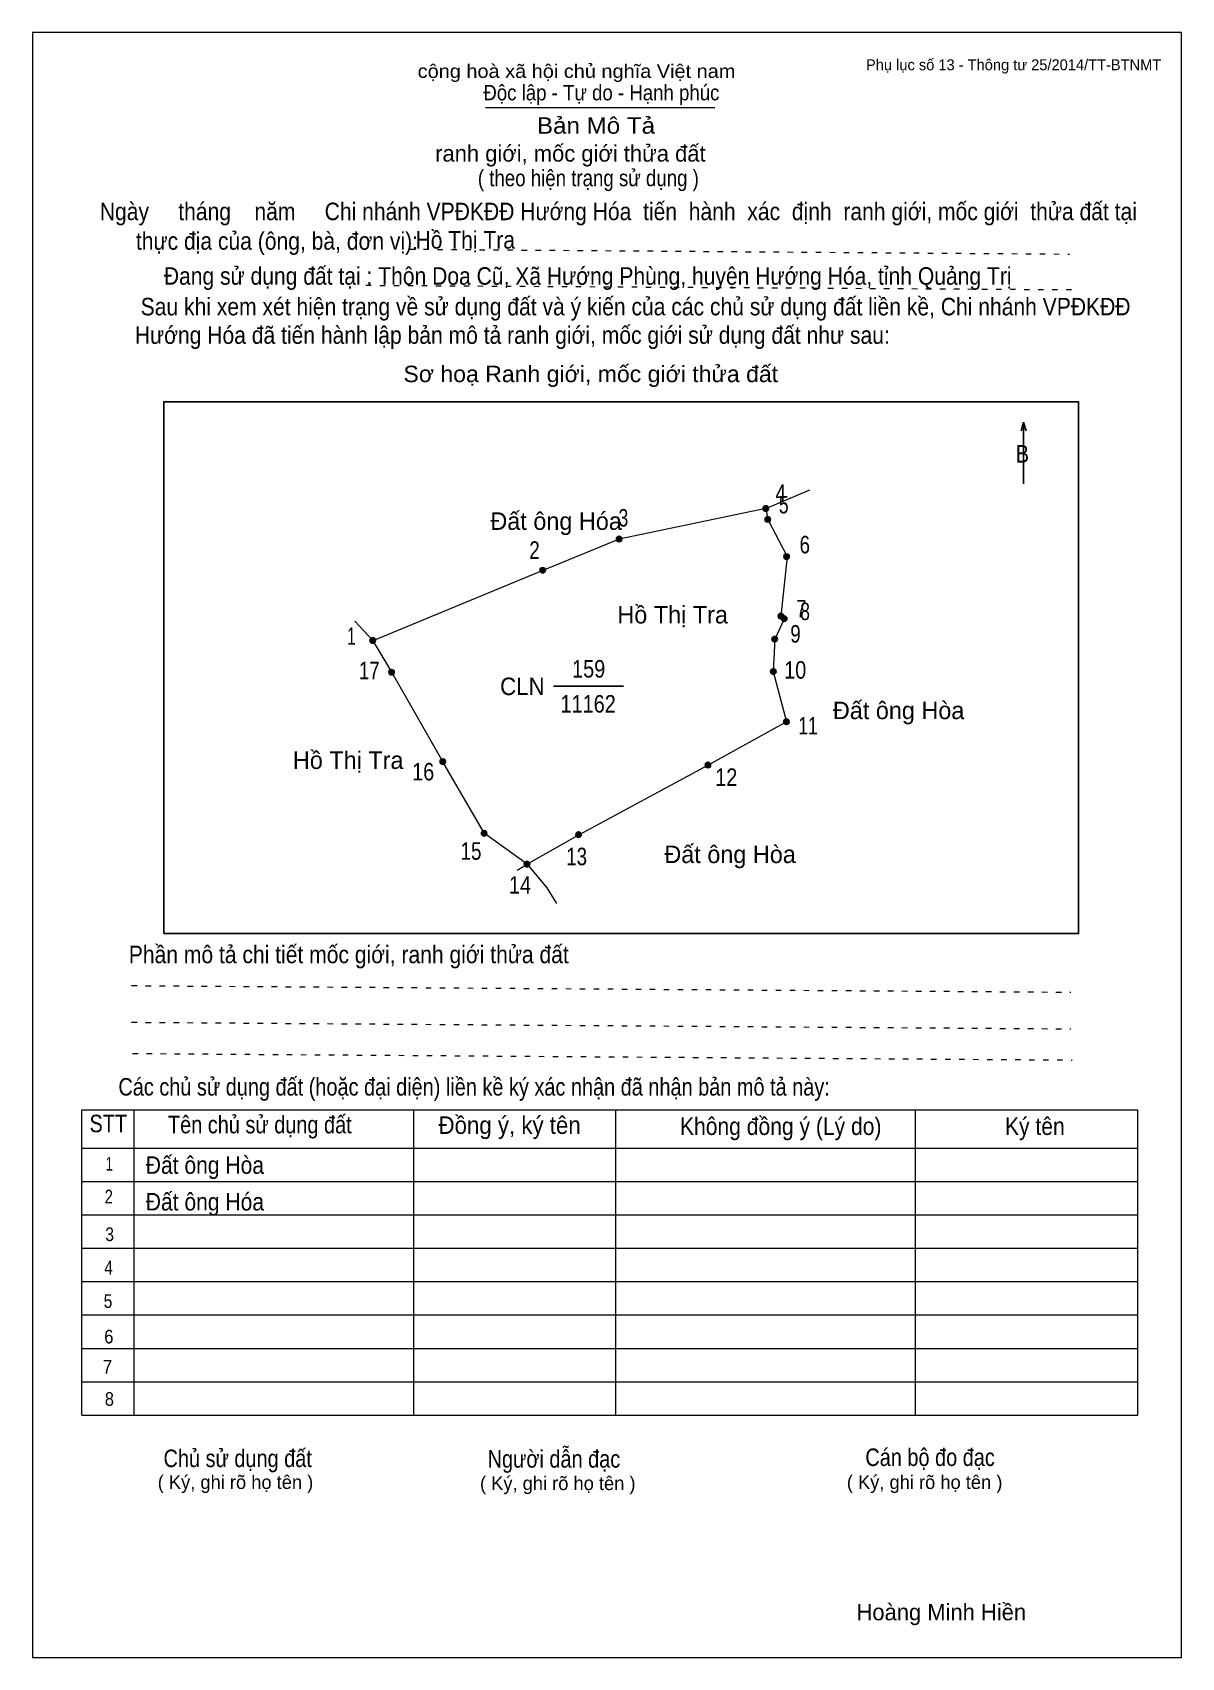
# Model space of a CAD drawing. Header units: centimetres. Extents: x 0 to 21, y 0 to 29.7.
import ezdxf
from ezdxf.enums import TextEntityAlignment as Align

# ---------------------------------------------------------------- set-up
doc = ezdxf.new("R2010")
doc.units = ezdxf.units.CM
doc.header["$LTSCALE"] = 0.13
doc.linetypes.add('DOTTED', pattern=[1.5, 0.3, -1.2])
for name, color, linetype, lineweight in [('1', 7, 'Continuous', 13), ('32', 7, 'Continuous', 25), ('33', 7, 'Continuous', 25), ('6', 7, 'Continuous', 13), ('62', 7, 'Continuous', 13)]:
    doc.layers.add(name, color=color, linetype=linetype, lineweight=lineweight)
doc.layers.add('34', color=7, linetype='Continuous')
doc.layers.add('63', color=7, linetype='Continuous')

msp = doc.modelspace()

# ---------------------------------------------------------------- hatches: boundary and pattern name
at = {"layer": '32'}
for points in [[(13.4514, 21, 1), (13.3514, 21, 1)], [(13.4888, 20.8003, 1), (13.3888, 20.8003, 1)], [(10.7714, 20.4415, 1), (10.6714, 20.4415, 1)], [(9.3753, 19.8715, 1), (9.2753, 19.8715, 1)], [(13.8321, 20.1225, 1), (13.7321, 20.1225, 1)], [(13.7278, 19.034, 1), (13.6278, 19.034, 1)], [(13.788, 18.9874, 1), (13.688, 18.9874, 1)], [(6.2684, 18.588, 1), (6.1684, 18.588, 1)], [(13.6137, 18.6135, 1), (13.5137, 18.6135, 1)], [(6.6128, 18.0077, 1), (6.5128, 18.0077, 1)], [(13.5894, 18.0197, 1), (13.4894, 18.0197, 1)], [(13.829, 17.1028, 1), (13.729, 17.1028, 1)], [(7.5478, 16.3747, 1), (7.4478, 16.3747, 1)], [(12.394, 16.3109, 1), (12.294, 16.3109, 1)], [(8.3044, 15.0632, 1), (8.2044, 15.0632, 1)], [(10.0303, 15.0383, 1), (9.9303, 15.0383, 1)], [(9.087, 14.5, 1), (8.987, 14.5, 1)]]:
    msp.add_hatch(color=256, dxfattribs=at).paths.add_polyline_path(points)

# ---------------------------------------------------------------- linework, layer by layer
at = {"layer": '1'}
msp.add_lwpolyline([(21, 0), (21, 29.7), (0, 29.7), (0, 0)], close=True, dxfattribs=at)
at = {"layer": '32'}
for centre in [(13.4014, 21), (13.4388, 20.8003), (10.7214, 20.4415), (9.3253, 19.8715), (13.7821, 20.1225), (13.6778, 19.034), (13.738, 18.9874), (6.2184, 18.588), (13.5637, 18.6135), (6.5628, 18.0077), (13.5394, 18.0197), (13.779, 17.1028), (7.4978, 16.3747), (12.344, 16.3109), (8.2544, 15.0632), (9.9803, 15.0383), (9.037, 14.5)]:
    msp.add_circle(centre, 0.05, dxfattribs=at)
at = {"layer": '33'}
msp.add_line((9.52, 17.75), (10.8, 17.75), dxfattribs=at)
at = {"layer": '6'}
for p, q in [((13.4, 21), (14.21, 21.34)), ((13.4, 21), (10.72, 20.44)), ((10.72, 20.44), (9.33, 19.87)), ((9.33, 19.87), (6.22, 18.58)), ((8.86, 14.39), (9.04, 14.5))]:
    msp.add_line(p, q, dxfattribs=at)
for points in [[(13.4, 21), (13.44, 20.8), (13.79, 20.12), (13.68, 19.03), (13.74, 18.98), (13.57, 18.61), (13.54, 18.02), (13.78, 17.1), (12.35, 16.31), (9.98, 15.03), (9.04, 14.5)], [(5.89, 18.94), (6.22, 18.59), (6.22, 18.58)], [(6.22, 18.58), (6.57, 18), (7.5, 16.37)], [(9.04, 14.5), (8.26, 15.06), (7.5, 16.37)], [(9.04, 14.5), (9.4, 14.07), (9.58, 13.78)]]:
    msp.add_lwpolyline(points, dxfattribs=at)
at = {"layer": '62'}
for p, q in [((8.28, 28.33), (12.47, 28.33)), ((0.9, 10.01), (20.2, 10.01)), ((0.9, 4.43), (0.9, 10.01)), ((1.86, 4.43), (1.86, 10.01)), ((6.97, 4.43), (6.97, 9.99)), ((10.66, 4.43), (10.66, 9.99)), ((16.14, 4.43), (16.14, 10.01)), ((20.2, 4.43), (20.2, 10.01)), ((0.9, 9.31), (20.2, 9.31)), ((0.9, 8.7), (20.2, 8.7)), ((0.9, 8.09), (20.2, 8.09)), ((0.9, 7.48), (20.2, 7.48)), ((0.9, 6.87), (20.2, 6.87)), ((0.9, 6.26), (20.2, 6.26)), ((0.9, 5.65), (20.2, 5.65)), ((0.9, 5.04), (20.2, 5.04)), ((0.9, 4.43), (20.2, 4.43))]:
    msp.add_line(p, q, dxfattribs=at)
at = {"layer": '62', "linetype": 'DOTTED'}
for p, q in [((6.89, 25.74), (18.95, 25.65)), ((6.09, 25.08), (19.04, 25)), ((1.81, 12.28), (18.98, 12.16)), ((1.81, 11.61), (18.98, 11.49)), ((1.83, 11.04), (19, 10.92))]:
    msp.add_line(p, q, dxfattribs=at)
at = {"layer": '62', "lineweight": 25}
for p, q in [((18.11, 22.58), (18.11, 21.45)), ((18.11, 22.57), (18.07, 22.42)), ((18.11, 22.57), (18.16, 22.42))]:
    msp.add_line(p, q, dxfattribs=at)
msp.add_lwpolyline([(2.4, 13.23), (19.12, 13.23), (19.12, 22.95), (2.4, 22.95)], close=True, dxfattribs=at)

# ---------------------------------------------------------------- texts
at = {"layer": '32'}
for s, width, p in [('4', 0.8, (13.675, 21.12)), ('5', 0.75, (13.73, 20.91)), ('3', 0.75, (10.8, 20.67)), ('6', 0.8, (14.115, 20.18)), ('2', 0.8, (9.175, 20.08)), ('7', 0.75, (14.05, 19.01)), ('8', 0.75, (14.12, 18.96)), ('1', 0.65, (5.83, 18.51)), ('9', 0.8, (13.945, 18.55)), ('17', 0.8, (6.155, 17.88)), ('10', 0.85, (13.94, 17.89)), ('11', 0.75, (14.175, 16.87)), ('16', 0.85, (7.14, 16.03)), ('12', 0.85, (12.68, 15.93)), ('15', 0.8, (8.015, 14.58)), ('13', 0.8, (9.945, 14.48)), ('14', 0.85, (8.91, 13.96))]:
    msp.add_text(s, height=0.32, dxfattribs=dict(at, width=width)).set_placement(p, align=Align.CENTER)
at = {"layer": '33'}
for s, p in [('Đất ông Hóa', (9.57, 20.61)), ('Đất ông Hóa', (9.57, 20.61)), ('Hồ Thị Tra', (11.7, 18.9)), ('Đất ông Hòa', (15.83, 17.15)), ('Hồ Thị Tra', (5.77, 16.24)), ('Đất ông Hòa', (12.75, 14.52))]:
    msp.add_text(s, height=0.32, dxfattribs=at).set_placement(p, align=Align.CENTER)
at = {"layer": '33', "width": 0.85}
for s, p in [('159', (10.165, 17.91)), ('11162', (10.155, 17.27))]:
    msp.add_text(s, height=0.32, dxfattribs=at).set_placement(p, align=Align.CENTER)
at = {"layer": '33', "width": 0.95}
msp.add_text('CLN', height=0.32, dxfattribs=at).set_placement((9.36, 17.59), align=Align.RIGHT)
at = {"layer": '34', "width": 0.9}
for s, p in [('Hồ Thị Tra', (7, 25.75)), ('Đất ông Hòa', (2.07, 8.84)), ('Đất ông Hóa', (2.07, 8.17))]:
    msp.add_text(s, height=0.32, dxfattribs=at).set_placement(p)
at = {"layer": '62'}
for s, height, width, p in [('cộng hoà xã hội chủ nghĩa Việt nam', 0.2474, 1.1, (7.04, 28.87)), ('Độc lập - Tự do - Hạnh phúc', 0.2828, 0.9, (8.24, 28.46)), ('Bản Mô Tả', 0.3, 1.1, (9.22, 27.85)), ('( theo hiện trạng sử dụng )', 0.3, 0.85, (8.14, 26.89)), ('Ngày     tháng    năm     Chi nhánh VPĐKĐĐ Hướng Hóa  tiến  hành  xác  định  ranh giới, mốc giới  thửa đất tại ', 0.32, 0.9, (1.23, 26.27)), ('thực địa của (ông, bà, đơn vị): ', 0.32, 0.9, (1.89, 25.73)), ('Đang sử dụng đất tại : Thôn Doa Cũ, Xã Hướng Phùng, huyện Hướng Hóa, tỉnh Quảng Trị', 0.32, 0.9, (2.4, 25.09)), (' Sau khi xem xét hiện trạng về sử dụng đất và ý kiến của các chủ sử dụng đất liền kề, Chi nhánh VPĐKĐĐ ', 0.32, 0.9, (1.87, 24.53)), ('Hướng Hóa đã tiến hành lập bản mô tả ranh giới, mốc giới sử dụng đất như sau:', 0.32, 0.9, (1.87, 24.01)), ('Sơ hoạ Ranh giới, mốc giới thửa đất', 0.3, 1.05, (6.78, 23.31)), ('B', 0.32, 0.85, (17.97, 21.84)), ('Phần mô tả chi tiết mốc giới, ranh giới thửa đất ', 0.32, 0.9, (1.76, 12.69)), ('Các chủ sử dụng đất (hoặc đại diện) liền kề ký xác nhận đã nhận bản mô tả này:', 0.32, 0.85, (1.57, 10.27))]:
    msp.add_text(s, height=height, dxfattribs=dict(at, width=width)).set_placement(p)
msp.add_text('ranh giới, mốc giới thửa đất', height=0.3, dxfattribs=at).set_placement((7.36, 27.34))
for s, height, width, p in [('STT', 0.32, 0.85, (1.385, 9.6)), ('Tên chủ sử dụng đất', 0.32, 0.85, (4.155, 9.58)), ('Đồng ý, ký tên', 0.32, 0.95, (8.72, 9.57)), ('Không đồng ý (Lý do)', 0.32, 0.9, (13.675, 9.55)), ('Ký tên', 0.32, 0.9, (18.32, 9.55)), ('1', 0.25, 0.7, (1.405, 8.9)), ('2', 0.25, 0.8, (1.395, 8.3)), ('3', 0.25, 0.85, (1.41, 7.61)), ('4', 0.25, 0.85, (1.39, 7)), ('5', 0.25, 0.85, (1.38, 6.39)), ('6', 0.25, 0.9, (1.395, 5.74)), ('7', 0.25, 0.95, (1.37, 5.19)), ('8', 0.25, 0.9, (1.405, 4.6)), ('Người dẫn đạc', 0.32, 0.85, (9.53, 3.47)), ('Chủ sử dụng đất', 0.32, 0.85, (3.75, 3.48)), ('Cán bộ đo đạc', 0.32, 0.85, (16.405, 3.5))]:
    msp.add_text(s, height=height, dxfattribs=dict(at, width=width)).set_placement(p, align=Align.CENTER)
for p in [(3.71, 3.08), (9.6, 3.06), (16.305, 3.08)]:
    msp.add_text('( Ký, ghi rõ họ tên )', height=0.25, dxfattribs=at).set_placement(p, align=Align.CENTER)
at = {"layer": '63'}
msp.add_text('Phụ lục số 13 - Thông tư 25/2014/TT-BTNMT', height=0.2, dxfattribs=at).set_placement((20.63, 29.01), align=Align.RIGHT)
msp.add_text('Hoàng Minh Hiền', height=0.3, dxfattribs=at).set_placement((16.61, 0.68), align=Align.CENTER)

doc.saveas('drawing.dxf')
